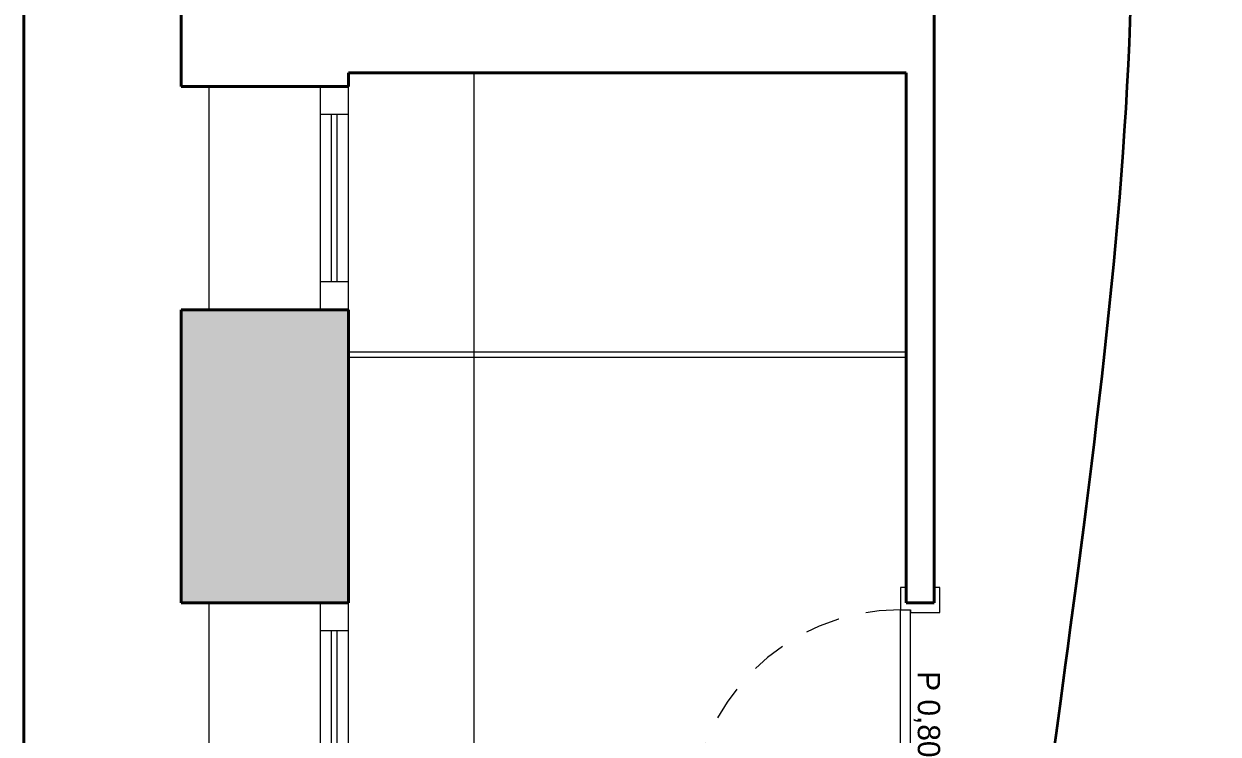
# Model space of a CAD drawing. Header units: millimetres. Extents: x 898 to 1196, y 229 to 443.
# Drawn here: x 1156.7 to 1160.982, y 402.878 to 405.424 of the extents above; entities that cross this region are included whole.
import ezdxf

# ---------------------------------------------------------------- set-up
doc = ezdxf.new("R2010")
doc.units = ezdxf.units.MM
doc.linetypes.add('HIDDEN', pattern=[0.375, 0.25, -0.125])
doc.layers.get('0').update_dxf_attribs({"color": 41})
doc.layers.get('DEFPOINTS').update_dxf_attribs({"color": 53})
for name, color, linetype, lineweight in [('AN-Textes', 5, 'Continuous', 13), ('COMMANDE CH SOL', 20, 'Continuous', 35), ('p allége', 1, 'Continuous', 20), ('p hachure', 253, 'Continuous', 15), ('p menuiserie', 5, 'Continuous', 20), ('p mur', 7, 'Continuous', 40)]:
    doc.layers.add(name, color=color, linetype=linetype, lineweight=lineweight)
doc.dimstyles.new('ISO-25', dxfattribs={"dimtxt": 2.5, "dimasz": 2.5, "dimexe": 1.25, "dimexo": 0.625, "dimtad": 1, "dimtxsty": 'Standard', "dimcen": 2.5, "dimadec": 0, "dimazin": 0, "dimtfac": 1, "dimtmove": 0, "dimatfit": 3, "dimfxl": 1, "dimarcsym": 0})

# ---------------------------------------------------------------- blocks, each defined once
blk = doc.blocks.new('*U22')
at = {"layer": 'p menuiserie'}
for p, q in [((0.8, 0), (0, 0)), ((0.1, 0), (0.1, -0.1)), ((0.7, -0.04), (0.1, -0.04)), ((0.7, 0), (0.7, -0.1)), ((0.7, -0.06), (0.1, -0.06)), ((0.8, -0.1), (0, -0.1))]:
    blk.add_line(p, q, dxfattribs=at)
blk = doc.blocks.new('*U23')
at = {"layer": 'p menuiserie'}
for p, q in [((0.8, 0), (0, 0)), ((0.1, 0), (0.1, -0.1)), ((0.7, -0.04), (0.1, -0.04)), ((0.7, 0), (0.7, -0.1)), ((0.7, -0.06), (0.1, -0.06)), ((0.8, -0.1), (0, -0.1))]:
    blk.add_line(p, q, dxfattribs=at)
blk = doc.blocks.new('*D85')
at = {"layer": 'DEFPOINTS', "color": 0, "transparency": 16777216}
for p in [(-0.375, 0.0023), (-0.375, -0.04), (0.425, -0.04)]:
    blk.add_point(p, dxfattribs=at)
at = {"layer": 'AN-Textes', "color": 0, "transparency": 16777216, "insert": (0.025, 0.059), "char_height": 0.08, "attachment_point": 5}
blk.add_mtext('P 0,80', dxfattribs=at)
blk = doc.blocks.new('_None')
blk = doc.blocks.new('*U84')
for p, q in [((-0.43, 0.085), (-0.375, 0.085)), ((-0.375, 0.085), (-0.375, -0.015)), ((0.425, 0.085), (0.425, -0.015)), ((0.48, 0.085), (0.425, 0.085)), ((0.4, 0), (-0.35, 0)), ((-0.43, -0.015), (-0.375, -0.015)), ((0.4, -0.035), (-0.35, -0.035)), ((0.48, -0.015), (0.425, -0.015))]:
    blk.add_line(p, q)
at = {"linetype": 'HIDDEN', "ltscale": 0.5}
blk.add_line((0.4, -0.035), (0.4, -0.785), dxfattribs=at)
for points in [[(-0.43, -0.015), (-0.43, -0.035), (-0.36, -0.035), (-0.36, -0.035), (-0.35, -0.035), (-0.35, 0), (-0.34, 0), (-0.34, 0.05), (-0.34, 0.05), (-0.34, 0.085), (-0.34, 0.085), (-0.34, 0.105), (-0.43, 0.105), (-0.43, 0.085)], [(0.48, -0.015), (0.48, -0.035), (0.41, -0.035), (0.41, -0.035), (0.4, -0.035), (0.4, 0), (0.39, 0), (0.39, 0.05), (0.39, 0.05), (0.39, 0.085), (0.39, 0.085), (0.39, 0.105), (0.48, 0.105), (0.48, 0.085)]]:
    blk.add_lwpolyline(points)
blk.add_arc((0.4, -0.035), 0.75, 180, 270, dxfattribs=at)
at = {"layer": 'AN-Textes'}
dim = blk.add_linear_dim(base=(-0.375, 0.0023), p1=(0.425, -0.04), p2=(-0.375, -0.04), angle=180, text='P <>', dimstyle='ISO-25', override={"dimtxt": 0.08, "dimasz": 0.02, "dimexe": 0.6, "dimexo": 0, "dimgap": 0.01, "dimtad": 2, "dimjust": 0, "dimzin": 0, "dimblk1": 'None', "dimblk2": 'None', "dimsah": 1, "dimse1": 1, "dimse2": 1, "dimsd1": 1, "dimsd2": 1, "dimtix": 1, "dimtmove": 2}, dxfattribs=at)
dim.commit()
dim.dimension.update_dxf_attribs({"geometry": '*D85', "text_midpoint": (0.025, 0.059)})

msp = doc.modelspace()

# ---------------------------------------------------------------- hatches: boundary and pattern name
at = {"layer": 'p hachure', "transparency": 33554559}
h = msp.add_hatch(color=256, dxfattribs=at)
h.dxf.hatch_style = 1
h.paths.add_polyline_path([(1157.8635, 404.3991), (1157.2635, 404.3991), (1157.2635, 403.3491), (1157.8635, 403.3491)], flags=17)

# ---------------------------------------------------------------- linework, layer by layer
at = {"layer": 'COMMANDE CH SOL', "color": 1}
msp.add_open_spline([(1159.6739, 400.6404), (1159.9369, 400.5115), (1160.1282, 400.7825), (1160.2119, 401.5244), (1160.4154, 402.9509), (1160.7902, 405.8346), (1160.45, 407.65), (1160.9, 408.95), (1159.9, 409.85)], degree=3, dxfattribs=at)
at = {"layer": 'p allége'}
for p, q in [((1158.3135, 405.2491), (1158.3135, 402.5491)), ((1157.3635, 405.1991), (1157.3635, 404.3991)), ((1157.3635, 403.3491), (1157.3635, 402.5491))]:
    msp.add_line(p, q, dxfattribs=at)
at = {"layer": 'p menuiserie'}
for p, q in [((1157.8635, 404.2491), (1159.8635, 404.2491)), ((1157.8635, 404.2291), (1159.8635, 404.2291))]:
    msp.add_line(p, q, dxfattribs=at)
at = {"layer": 'p mur'}
for p, q in [((1157.2635, 405.1991), (1157.2635, 409.8491)), ((1159.9635, 403.3491), (1159.9635, 408.4991)), ((1157.8635, 405.1991), (1157.8635, 405.2491)), ((1157.8635, 405.2491), (1159.8635, 405.2491)), ((1159.8635, 403.3491), (1159.8635, 405.2491)), ((1157.8635, 405.1991), (1157.2635, 405.1991)), ((1157.2635, 403.3491), (1157.2635, 404.3991)), ((1157.8635, 404.3991), (1157.2635, 404.3991)), ((1157.8635, 404.3991), (1157.8635, 403.3491)), ((1157.8635, 403.3491), (1157.2635, 403.3491)), ((1159.8635, 403.3491), (1159.9635, 403.3491))]:
    msp.add_line(p, q, dxfattribs=at)
msp.add_lwpolyline([(1156.7, 413.4656), (1176.15, 413.4656), (1176.15, 395.3656), (1156.7, 395.3656)], close=True, dxfattribs=at)

# ---------------------------------------------------------------- block references
at = {"layer": 'p menuiserie'}
for name, p, rotation in [('*U22', (1157.8635, 405.1991), 269.9999999999999), ('*U84', (1159.8785, 402.9741), 270), ('*U23', (1157.8635, 403.3491), 269.9999999999999)]:
    msp.add_blockref(name, p, dxfattribs=dict(at, rotation=rotation))

doc.saveas('drawing.dxf')
